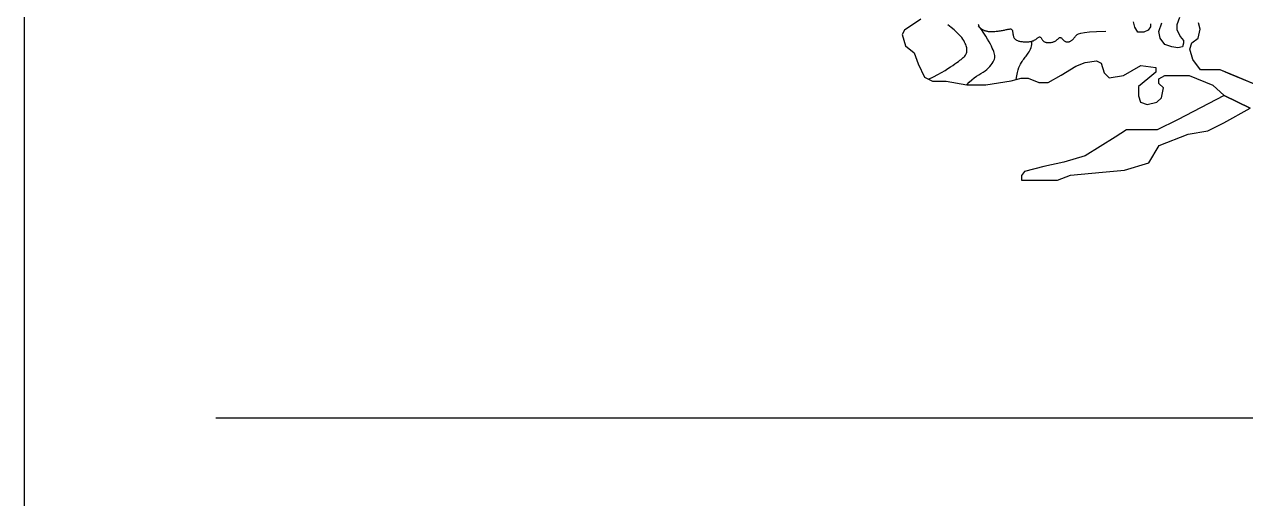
# Paper-space layout 'A3' of a CAD drawing. Header units: millimetres. Extents: x 67 to 487, y 39 to 336.
# Drawn here: x 301.9 to 314.67, y 114.24 to 119.19 of the extents above; entities that cross this region are included whole.
import ezdxf

# ---------------------------------------------------------------- set-up
doc = ezdxf.new("R2010")
doc.units = ezdxf.units.MM
doc.layers.add('ARQ_Prancha', color=7, linetype='Continuous')
doc.layers.add('ARQ_Vista 01', color=1, linetype='Continuous')

# ---------------------------------------------------------------- blocks, each defined once
blk = doc.blocks.new('BRASÃO ESTADO PARANÁ')
at = {"layer": 'ARQ_Vista 01'}
for points in [[(3323.42, -31239.45), (3319.56, -31237.86), (3317.98, -31237.18), (3314.85, -31237.18), (3313.64, -31235.58), (3313.17, -31233.93), (3313.5, -31232.93), (3314.49, -31232.21), (3314.82, -31230.79), (3314.55, -31229.77)], [(3311.53, -31228.92), (3311.14, -31230.1), (3311.14, -31230.85), (3311.64, -31231.92), (3312.2, -31232.55), (3312.2, -31233), (3312.02, -31233.59), (3311.28, -31233.73), (3310.33, -31233.59), (3309.24, -31233.19), (3308.52, -31232.22), (3308.28, -31231.15), (3308.75, -31229.76)], [(3306.97, -31229.95), (3306.97, -31230.44), (3306.62, -31230.96), (3305.92, -31231.28), (3305, -31231.28), (3304.52, -31230.45), (3304.27, -31229.64)], [(3270.75, -31229.2), (3268.17, -31230.93), (3267.77, -31231.62), (3268.28, -31233.42), (3269.66, -31234.53), (3270.28, -31236.24), (3271.28, -31238.36), (3272.55, -31239), (3274.71, -31239), (3277.98, -31239.59), (3281, -31239.59), (3285, -31238.91), (3286.58, -31238.5), (3287.65, -31238.5), (3289.36, -31239.22), (3290.82, -31239.22), (3292.86, -31238.06), (3295.21, -31236.62), (3296.65, -31236.02), (3298.44, -31235.77), (3299.17, -31236.16), (3299.65, -31237.67), (3300.45, -31238.45), (3302.74, -31238.07), (3305.44, -31236.54), (3307.84, -31236.85), (3307.84, -31237.59), (3306.54, -31238.63), (3305.06, -31239.85), (3305.06, -31241.31), (3305.39, -31242.32), (3306.44, -31242.68), (3307.99, -31242.3), (3308.7, -31241.61), (3309.01, -31240.03), (3308.3, -31239.37), (3308.3, -31238.61), (3309.26, -31238.07), (3313.07, -31238.07), (3316.82, -31239.63), (3318.6, -31241.26), (3322.71, -31243.26)], [(3323.42, -31239.45), (3320.64, -31238.31), (3317.98, -31237.18)], [(3279.79, -31230.02), (3279.81, -31230.1), (3279.83, -31230.18), (3279.86, -31230.26), (3279.9, -31230.34), (3279.95, -31230.42), (3280.01, -31230.49), (3280.07, -31230.56), (3280.13, -31230.62), (3280.21, -31230.69), (3280.29, -31230.74), (3280.37, -31230.8), (3280.46, -31230.85), (3280.55, -31230.9), (3280.65, -31230.94), (3280.74, -31230.98), (3280.83, -31231.01), (3280.93, -31231.05), (3281.03, -31231.07), (3281.13, -31231.1), (3281.24, -31231.12), (3281.35, -31231.13), (3281.48, -31231.14), (3281.61, -31231.15), (3281.76, -31231.15), (3281.91, -31231.15), (3282.07, -31231.15), (3282.24, -31231.14), (3282.42, -31231.13), (3282.59, -31231.12), (3282.77, -31231.1), (3282.94, -31231.08), (3283.11, -31231.06), (3283.28, -31231.04), (3283.44, -31231.01), (3283.6, -31230.98), (3283.76, -31230.95), (3283.91, -31230.92), (3284.06, -31230.89), (3284.2, -31230.86), (3284.34, -31230.83), (3284.47, -31230.8), (3284.59, -31230.77), (3284.7, -31230.76), (3284.81, -31230.75), (3284.9, -31230.75), (3284.98, -31230.77), (3285.05, -31230.8), (3285.11, -31230.85), (3285.15, -31230.92), (3285.18, -31231), (3285.2, -31231.1), (3285.22, -31231.2), (3285.24, -31231.31), (3285.25, -31231.43), (3285.27, -31231.54), (3285.29, -31231.66), (3285.31, -31231.77), (3285.34, -31231.88), (3285.37, -31231.99), (3285.41, -31232.09), (3285.46, -31232.19), (3285.52, -31232.28), (3285.59, -31232.36), (3285.67, -31232.43), (3285.75, -31232.49), (3285.85, -31232.54), (3285.96, -31232.58), (3286.07, -31232.62), (3286.19, -31232.66), (3286.32, -31232.68), (3286.45, -31232.71), (3286.59, -31232.73), (3286.73, -31232.75), (3286.88, -31232.77), (3287.03, -31232.79), (3287.18, -31232.79), (3287.33, -31232.8), (3287.48, -31232.8), (3287.64, -31232.79), (3287.78, -31232.77), (3287.93, -31232.75), (3288.08, -31232.73), (3288.22, -31232.69), (3288.35, -31232.65), (3288.49, -31232.6), (3288.61, -31232.54), (3288.74, -31232.47), (3288.86, -31232.39), (3288.97, -31232.31), (3289.08, -31232.23), (3289.18, -31232.16), (3289.27, -31232.09), (3289.36, -31232.05), (3289.44, -31232.02), (3289.52, -31232.02), (3289.58, -31232.04), (3289.65, -31232.09), (3289.71, -31232.16), (3289.77, -31232.25), (3289.82, -31232.34), (3289.88, -31232.43), (3289.95, -31232.53), (3290.01, -31232.61), (3290.09, -31232.68), (3290.16, -31232.74), (3290.25, -31232.79), (3290.34, -31232.83), (3290.43, -31232.86), (3290.53, -31232.88), (3290.64, -31232.89), (3290.75, -31232.9), (3290.86, -31232.91), (3290.97, -31232.91), (3291.09, -31232.9), (3291.2, -31232.89), (3291.32, -31232.87), (3291.43, -31232.85), (3291.54, -31232.83), (3291.65, -31232.79), (3291.75, -31232.75), (3291.85, -31232.71), (3291.94, -31232.66), (3292.03, -31232.61), (3292.11, -31232.55), (3292.19, -31232.49), (3292.26, -31232.43), (3292.33, -31232.37), (3292.4, -31232.31), (3292.46, -31232.25), (3292.52, -31232.2), (3292.57, -31232.15), (3292.63, -31232.12), (3292.69, -31232.1), (3292.74, -31232.09), (3292.8, -31232.1), (3292.85, -31232.13), (3292.91, -31232.17), (3292.97, -31232.22), (3293.03, -31232.29), (3293.09, -31232.36), (3293.15, -31232.43), (3293.22, -31232.5), (3293.29, -31232.57), (3293.36, -31232.62), (3293.43, -31232.67), (3293.51, -31232.71), (3293.58, -31232.75), (3293.66, -31232.77), (3293.74, -31232.79), (3293.82, -31232.8), (3293.89, -31232.8), (3293.97, -31232.8), (3294.05, -31232.78), (3294.12, -31232.77), (3294.2, -31232.74), (3294.27, -31232.71), (3294.35, -31232.67), (3294.42, -31232.63), (3294.5, -31232.58), (3294.58, -31232.52), (3294.66, -31232.46), (3294.74, -31232.39), (3294.82, -31232.31), (3294.9, -31232.22), (3294.99, -31232.12), (3295.07, -31232.02), (3295.15, -31231.9), (3295.24, -31231.78), (3295.38, -31231.65), (3295.61, -31231.52), (3295.99, -31231.4), (3296.56, -31231.29), (3297.37, -31231.2), (3298.47, -31231.14), (3299.91, -31231.1)], [(3271.91, -31238.68), (3272.7, -31238.3), (3273.39, -31237.95), (3274, -31237.61), (3274.54, -31237.3), (3275.01, -31237.01), (3275.42, -31236.74), (3275.78, -31236.5), (3276.1, -31236.27), (3276.39, -31236.06), (3276.65, -31235.87), (3276.89, -31235.7), (3277.09, -31235.55), (3277.27, -31235.4), (3277.43, -31235.26), (3277.56, -31235.14), (3277.67, -31235.02), (3277.77, -31234.9), (3277.84, -31234.78), (3277.9, -31234.67), (3277.94, -31234.55), (3277.97, -31234.43), (3277.99, -31234.31), (3277.99, -31234.18), (3277.99, -31234.04), (3277.98, -31233.9), (3277.96, -31233.74), (3277.93, -31233.58), (3277.88, -31233.4), (3277.82, -31233.21), (3277.74, -31233.02), (3277.64, -31232.81), (3277.51, -31232.59), (3277.36, -31232.36), (3277.18, -31232.12), (3276.95, -31231.85), (3276.68, -31231.56), (3276.36, -31231.25), (3275.97, -31230.9), (3275.52, -31230.51), (3274.99, -31230.08)], [(3277.98, -31239.59), (3278.37, -31239.15), (3278.75, -31238.78), (3279.14, -31238.47), (3279.51, -31238.2), (3279.87, -31237.97), (3280.22, -31237.76), (3280.55, -31237.56), (3280.86, -31237.36), (3281.14, -31237.14), (3281.4, -31236.91), (3281.62, -31236.67), (3281.82, -31236.43), (3281.99, -31236.19), (3282.13, -31235.96), (3282.25, -31235.73), (3282.33, -31235.51), (3282.38, -31235.31), (3282.4, -31235.11), (3282.4, -31234.92), (3282.37, -31234.73), (3282.31, -31234.52), (3282.23, -31234.3), (3282.13, -31234.06), (3282.01, -31233.79), (3281.87, -31233.49), (3281.7, -31233.14), (3281.51, -31232.76), (3281.27, -31232.35), (3281, -31231.89), (3280.67, -31231.39), (3280.29, -31230.85), (3279.85, -31230.27)], [(3285.79, -31238.7), (3285.87, -31238.13), (3285.97, -31237.63), (3286.08, -31237.21), (3286.2, -31236.85), (3286.33, -31236.54), (3286.46, -31236.28), (3286.59, -31236.05), (3286.72, -31235.86), (3286.85, -31235.68), (3286.97, -31235.51), (3287.09, -31235.36), (3287.21, -31235.21), (3287.33, -31235.06), (3287.45, -31234.91), (3287.57, -31234.74), (3287.69, -31234.56), (3287.82, -31234.37), (3287.94, -31234.15), (3288.05, -31233.93), (3288.14, -31233.69), (3288.21, -31233.45), (3288.26, -31233.2), (3288.26, -31232.96), (3288.23, -31232.71)], [(3318.6, -31241.26), (3311.26, -31245.11), (3308.04, -31246.67), (3305.6, -31246.67), (3303.21, -31246.67), (3301.42, -31247.81), (3296.64, -31250.76), (3293.32, -31251.75), (3290.12, -31252.47), (3287.1, -31253.24), (3286.59, -31253.89), (3286.59, -31254.62), (3288.15, -31254.62), (3292.3, -31254.62), (3294.34, -31253.82), (3299.4, -31253.35), (3302.85, -31253.03), (3306.74, -31251.88), (3308.37, -31249.15), (3312.94, -31247.36), (3316.03, -31246.83), (3318.58, -31245.58), (3322.71, -31243.26), (3318.6, -31241.26)]]:
    blk.add_lwpolyline(points, dxfattribs=at)

psp = doc.layouts.new('A3')

# ---------------------------------------------------------------- linework, layer by layer
at = {"layer": 'ARQ_Prancha'}
psp.add_line((303.904, 115.078), (475.179, 115.078), dxfattribs=at)
psp.add_lwpolyline([(476.904, 49.065), (301.904, 49.065), (301.904, 138.081), (476.904, 138.081)], close=True, dxfattribs=at)

# ---------------------------------------------------------------- block references
at = {"layer": 'ARQ_Vista 01', "xscale": 0.06623285758541897, "yscale": 0.06623285759997088, "zscale": 0.0662328576}
psp.add_blockref('BRASÃO ESTADO PARANÁ', (94.647, 2187.644), dxfattribs=at)

doc.saveas('drawing.dxf')
